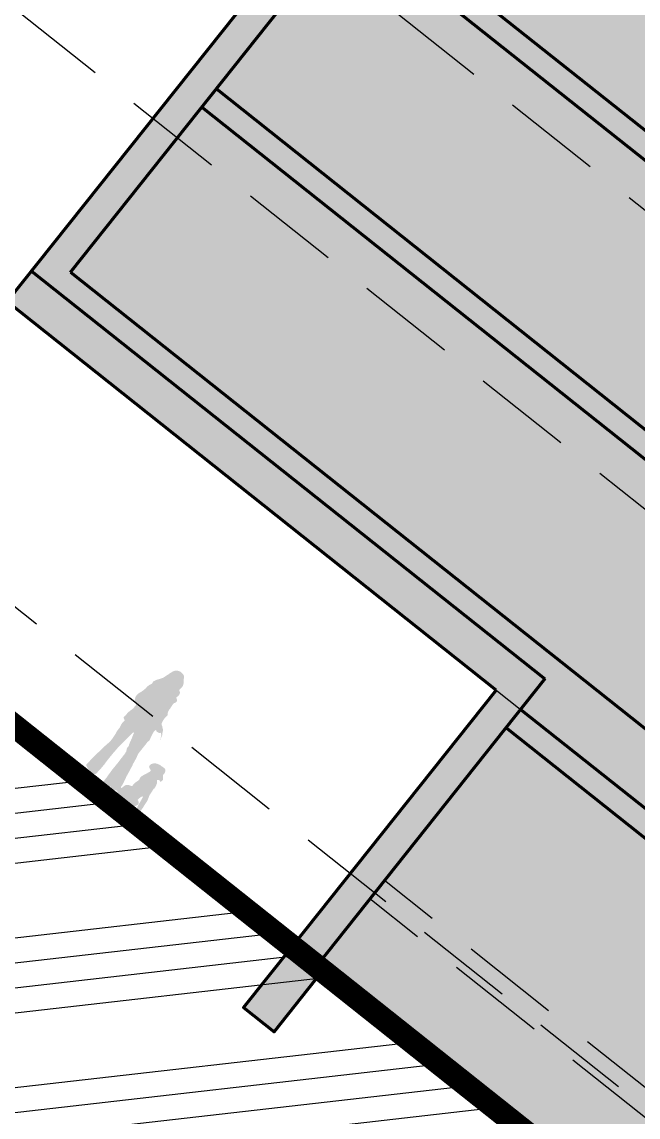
# Model space of a CAD drawing. Header units: metres. Extents: x -664657 to -643449, y -1076720 to -1062383.
# Drawn here: x -657378.26 to -657370.37, y -1068406.56 to -1068392.53 of the extents above; entities that cross this region are included whole.
import ezdxf

# ---------------------------------------------------------------- set-up
doc = ezdxf.new("R2010")
doc.units = ezdxf.units.M
doc.header["$LTSCALE"] = 0.1
doc.linetypes.add('DASHED', pattern=[19.05, 12.7, -6.35])
doc.layers.get('0').update_dxf_attribs({"color": 8, "lineweight": 9})
doc.layers.add('AA_THER_silná', color=1, linetype='Continuous', lineweight=70)
doc.layers.add('AA_THER_STAFAZ', color=252, linetype='Continuous', lineweight=0)
doc.layers.add('AA_THER_srafy', color=52, linetype='Continuous')
doc.layers.add('AA_THER_čárkovaná', color=5, linetype='DASHED')

msp = doc.modelspace()

# ---------------------------------------------------------------- hatches: boundary and pattern name
at = {"layer": 'AA_THER_srafy'}
h = msp.add_hatch(dxfattribs=at)
h.set_pattern_fill('ANSI34', color=254, scale=0.1, style=0)
h.set_pattern_definition([(6.51268, (-656030.26, -1069498.5804), (-0.2160709, 1.8927066), []), (6.51268, (-656029.9085, -1069498.8599), (-0.2160709, 1.8927066), []), (6.51268, (-656029.557, -1069499.1393), (-0.2160709, 1.8927066), []), (6.51268, (-656029.2056, -1069499.4187), (-0.2160709, 1.8927066), [])])
h.paths.add_polyline_path([(-657356.375, -1068419.029), (-657374.801, -1068404.379), (-657391.225, -1068391.32), (-657395.578, -1068387.858), (-657386.741, -1068376.743), (-657395.685, -1068369.632), (-657404.522, -1068380.747), (-657427.701, -1068362.317), (-657418.863, -1068351.203), (-657427.512, -1068344.326), (-657436.35, -1068355.44), (-657450.04, -1068344.555), (-657452.716, -1068347.922), (-657314.772, -1068457.598), (-657312.097, -1068454.234), (-657324.11, -1068444.683), (-657327.837, -1068441.72), (-657329.019, -1068443.207), (-657357.167, -1068420.827), (-657357.478, -1068421.219), (-657357.869, -1068420.907)])
h.paths.add_polyline_path([(-657248.573, -1068504.743), (-657251.312, -1068502.565), (-657249.444, -1068500.217), (-657255.374, -1068495.503), (-657257.241, -1068497.851), (-657264.756, -1068491.876), (-657262.889, -1068489.527), (-657268.314, -1068485.214), (-657270.181, -1068487.562), (-657291.615, -1068470.52), (-657286.014, -1068463.475), (-657290.429, -1068456.132), (-657298.578, -1068453.485), (-657304.179, -1068460.53), (-657312.097, -1068454.234), (-657314.772, -1068457.598), (-657251.246, -1068508.105)])
h = msp.add_hatch(color=31, dxfattribs=at)
h.dxf.hatch_style = 1
h.paths.add_polyline_path([(-657376.269, -1068394.013), (-657377.639, -1068395.735), (-657364.175, -1068406.44), (-657362.806, -1068404.717)])
h.paths.add_polyline_path([(-657362.806, -1068404.717), (-657362.495, -1068404.326), (-657375.958, -1068393.622), (-657376.269, -1068394.013)])
h.paths.add_polyline_path([(-657362.308, -1068404.091), (-657360.939, -1068402.369), (-657374.402, -1068391.664), (-657375.771, -1068393.387)])
h.paths.add_polyline_path([(-657360.939, -1068402.369), (-657360.628, -1068401.978), (-657374.091, -1068391.274), (-657374.402, -1068391.664)])
h.paths.add_polyline_path([(-657360.441, -1068401.743), (-657359.072, -1068400.021), (-657372.535, -1068389.316), (-657373.904, -1068391.039)])
h.paths.add_polyline_path([(-657372.224, -1068388.925), (-657372.535, -1068389.316), (-657359.072, -1068400.021), (-657358.761, -1068399.63)])
h = msp.add_hatch(color=250, dxfattribs=at)
h.dxf.hatch_style = 1
h.paths.add_polyline_path([(-657358.759, -1068400.27), (-657359.072, -1068400.021), (-657360.441, -1068401.743), (-657373.904, -1068391.039), (-657374.091, -1068391.274), (-657360.628, -1068401.978), (-657360.939, -1068402.369), (-657360.626, -1068402.618)])
h = msp.add_hatch(color=250, dxfattribs=at)
h.dxf.hatch_style = 1
h.paths.add_polyline_path([(-657374.402, -1068391.664), (-657374.715, -1068391.415), (-657376.582, -1068393.764), (-657376.269, -1068394.013)])
h = msp.add_hatch(color=250, dxfattribs=at)
h.dxf.hatch_style = 1
h.paths.add_polyline_path([(-657360.626, -1068402.618), (-657360.939, -1068402.369), (-657362.308, -1068404.091), (-657375.771, -1068393.387), (-657375.958, -1068393.622), (-657362.495, -1068404.326), (-657362.806, -1068404.717), (-657362.493, -1068404.966)])
h = msp.add_hatch(color=250, dxfattribs=at)
h.dxf.hatch_style = 1
h.paths.add_polyline_path([(-657362.493, -1068404.966), (-657362.806, -1068404.717), (-657364.175, -1068406.44), (-657377.639, -1068395.735), (-657376.269, -1068394.013), (-657376.582, -1068393.764), (-657378.138, -1068395.721), (-657371.563, -1068400.949), (-657371.874, -1068401.34), (-657364.36, -1068407.314)])
h = msp.add_hatch(color=250, dxfattribs=at)
h.dxf.hatch_style = 1
h.paths.add_polyline_path([(-657371.563, -1068400.949), (-657378.138, -1068395.721), (-657378.449, -1068396.112), (-657371.874, -1068401.34)])
h = msp.add_hatch(color=250, dxfattribs=at)
h.dxf.hatch_style = 1
h.paths.add_polyline_path([(-657371.874, -1068401.34), (-657372.187, -1068401.091), (-657374.054, -1068403.439), (-657373.741, -1068403.688)], flags=17)
h = msp.add_hatch(color=250, dxfattribs=at)
h.dxf.hatch_style = 1
h.paths.add_polyline_path([(-657332.737, -1068432.458), (-657344.009, -1068423.496), (-657344.009, -1068423.496), (-657333.05, -1068432.208), (-657333.05, -1068432.208), (-657344.009, -1068423.496), (-657344.009, -1068423.496), (-657333.05, -1068432.209), (-657333.05, -1068432.208), (-657371.874, -1068401.34), (-657372.061, -1068401.575), (-657332.924, -1068432.692)])
h = msp.add_hatch(color=151, dxfattribs=at)
h.dxf.hatch_style = 1
h.paths.add_polyline_path([(-657364.547, -1068407.55), (-657372.061, -1068401.575), (-657373.617, -1068403.532), (-657366.103, -1068409.506)])
h.paths.add_polyline_path([(-657366.289, -1068409.741), (-657373.804, -1068403.767), (-657374.488, -1068404.628), (-657366.974, -1068410.602)])
h.paths.add_polyline_path([(-657366.103, -1068409.506), (-657373.617, -1068403.532), (-657373.804, -1068403.767), (-657366.289, -1068409.741)])
h.paths.add_polyline_path([(-657355.113, -1068418.244), (-657366.103, -1068409.506), (-657366.289, -1068409.741), (-657355.3, -1068418.479)])
h.paths.add_polyline_path([(-657353.557, -1068416.287), (-657364.547, -1068407.55), (-657366.103, -1068409.506), (-657355.113, -1068418.244)])
h.paths.add_polyline_path([(-657355.3, -1068418.479), (-657366.289, -1068409.741), (-657366.974, -1068410.602), (-657355.984, -1068419.34)])
h = msp.add_hatch(color=250, dxfattribs=at)
h.dxf.hatch_style = 1
h.paths.add_polyline_path([(-657373.741, -1068403.688), (-657374.054, -1068403.439), (-657374.801, -1068404.378), (-657374.488, -1068404.627)], flags=17)
at = {"layer": 'AA_THER_srafy', "linetype": 'ByBlock', "lineweight": -3}
msp.add_hatch(color=250, dxfattribs=at).paths.add_polyline_path([(-657374.41, -1068404.69), (-657374.801, -1068404.378), (-657375.423, -1068405.161), (-657375.032, -1068405.472)])
at = {"layer": 'AA_THER_STAFAZ'}
for points in [[(-657372.181, -1068394.875), (-657372.174, -1068394.862), (-657372.168, -1068394.85), (-657372.161, -1068394.837), (-657372.154, -1068394.823), (-657372.15, -1068394.809), (-657372.145, -1068394.796), (-657372.14, -1068394.782), (-657372.136, -1068394.769), (-657372.132, -1068394.758), (-657372.13, -1068394.747), (-657372.124, -1068394.734), (-657372.119, -1068394.721), (-657372.114, -1068394.712), (-657372.102, -1068394.716), (-657372.093, -1068394.723), (-657372.083, -1068394.716), (-657372.066, -1068394.717), (-657372.055, -1068394.711), (-657372.049, -1068394.703), (-657372.043, -1068394.694), (-657372.038, -1068394.684), (-657372.03, -1068394.67), (-657372.022, -1068394.66), (-657372.012, -1068394.648), (-657372.005, -1068394.639), (-657371.996, -1068394.63), (-657371.985, -1068394.622), (-657371.97, -1068394.611), (-657371.956, -1068394.603), (-657371.943, -1068394.596), (-657371.931, -1068394.591), (-657371.92, -1068394.585), (-657371.908, -1068394.576), (-657371.898, -1068394.57), (-657371.887, -1068394.563), (-657371.877, -1068394.556), (-657371.868, -1068394.549), (-657371.863, -1068394.54), (-657371.857, -1068394.531), (-657371.851, -1068394.519), (-657371.846, -1068394.509), (-657371.838, -1068394.493), (-657371.833, -1068394.478), (-657371.829, -1068394.466), (-657371.827, -1068394.453), (-657371.829, -1068394.437), (-657371.833, -1068394.421), (-657371.838, -1068394.41), (-657371.844, -1068394.397), (-657371.853, -1068394.385), (-657371.86, -1068394.372), (-657371.863, -1068394.356), (-657371.87, -1068394.345), (-657371.878, -1068394.338), (-657371.879, -1068394.322), (-657371.876, -1068394.311), (-657371.872, -1068394.3), (-657371.865, -1068394.292), (-657371.852, -1068394.287), (-657371.842, -1068394.28), (-657371.835, -1068394.272), (-657371.829, -1068394.264), (-657371.817, -1068394.251), (-657371.81, -1068394.242), (-657371.8, -1068394.228), (-657371.792, -1068394.215), (-657371.785, -1068394.205), (-657371.778, -1068394.191), (-657371.771, -1068394.174), (-657371.766, -1068394.16), (-657371.764, -1068394.149), (-657371.767, -1068394.135), (-657371.773, -1068394.126), (-657371.781, -1068394.119), (-657371.79, -1068394.112), (-657371.8, -1068394.107), (-657371.805, -1068394.096), (-657371.817, -1068394.086), (-657371.827, -1068394.079), (-657371.838, -1068394.073), (-657371.85, -1068394.068), (-657371.863, -1068394.066), (-657371.881, -1068394.067), (-657371.895, -1068394.069), (-657371.916, -1068394.078), (-657371.925, -1068394.089), (-657371.933, -1068394.097), (-657371.941, -1068394.104), (-657371.944, -1068394.115), (-657371.948, -1068394.127), (-657371.955, -1068394.135), (-657371.964, -1068394.147), (-657371.975, -1068394.158), (-657371.984, -1068394.168), (-657371.986, -1068394.184), (-657371.99, -1068394.195), (-657371.996, -1068394.203), (-657372.001, -1068394.214), (-657371.998, -1068394.227), (-657371.999, -1068394.241), (-657372.005, -1068394.253), (-657372.01, -1068394.267), (-657372.013, -1068394.279), (-657372.012, -1068394.294), (-657372.004, -1068394.302), (-657371.99, -1068394.305), (-657371.992, -1068394.317), (-657372.005, -1068394.316), (-657372.014, -1068394.311), (-657372.03, -1068394.312), (-657372.045, -1068394.313), (-657372.064, -1068394.318), (-657372.076, -1068394.322), (-657372.096, -1068394.327), (-657372.111, -1068394.332), (-657372.128, -1068394.336), (-657372.144, -1068394.343), (-657372.155, -1068394.349), (-657372.169, -1068394.358), (-657372.178, -1068394.365), (-657372.187, -1068394.371), (-657372.198, -1068394.379), (-657372.217, -1068394.381), (-657372.229, -1068394.385), (-657372.242, -1068394.389), (-657372.256, -1068394.396), (-657372.269, -1068394.401), (-657372.284, -1068394.41), (-657372.298, -1068394.417), (-657372.308, -1068394.424), (-657372.32, -1068394.433), (-657372.333, -1068394.449), (-657372.34, -1068394.459), (-657372.347, -1068394.466), (-657372.36, -1068394.478), (-657372.369, -1068394.487), (-657372.369, -1068394.5), (-657372.364, -1068394.516), (-657372.357, -1068394.526), (-657372.344, -1068394.539), (-657372.331, -1068394.549), (-657372.319, -1068394.556), (-657372.308, -1068394.563), (-657372.298, -1068394.569), (-657372.286, -1068394.574), (-657372.283, -1068394.588), (-657372.291, -1068394.599), (-657372.308, -1068394.611), (-657372.319, -1068394.62), (-657372.328, -1068394.629), (-657372.335, -1068394.637), (-657372.342, -1068394.647), (-657372.352, -1068394.654), (-657372.361, -1068394.66), (-657372.371, -1068394.666), (-657372.386, -1068394.676), (-657372.394, -1068394.683), (-657372.401, -1068394.691), (-657372.408, -1068394.699), (-657372.413, -1068394.708), (-657372.42, -1068394.716), (-657372.435, -1068394.729), (-657372.448, -1068394.738), (-657372.465, -1068394.753), (-657372.474, -1068394.761), (-657372.483, -1068394.77), (-657372.491, -1068394.778), (-657372.507, -1068394.79), (-657372.517, -1068394.797), (-657372.53, -1068394.806), (-657372.54, -1068394.813), (-657372.553, -1068394.822), (-657372.565, -1068394.829), (-657372.584, -1068394.842), (-657372.599, -1068394.851), (-657372.615, -1068394.861), (-657372.625, -1068394.868), (-657372.643, -1068394.878), (-657372.652, -1068394.884), (-657372.662, -1068394.89), (-657372.671, -1068394.899), (-657372.68, -1068394.906), (-657372.69, -1068394.913), (-657372.7, -1068394.921), (-657372.709, -1068394.929), (-657372.72, -1068394.939), (-657372.733, -1068394.953), (-657372.741, -1068394.962), (-657372.749, -1068394.97), (-657372.757, -1068394.981), (-657372.769, -1068394.995), (-657372.779, -1068395.006), (-657372.788, -1068395.016), (-657372.801, -1068395.032), (-657372.814, -1068395.047), (-657372.827, -1068395.058), (-657372.839, -1068395.07), (-657372.853, -1068395.085), (-657372.867, -1068395.1), (-657372.877, -1068395.111), (-657372.886, -1068395.12), (-657372.896, -1068395.131), (-657372.903, -1068395.138), (-657372.91, -1068395.146), (-657372.917, -1068395.155), (-657372.93, -1068395.17), (-657372.937, -1068395.179), (-657372.946, -1068395.19), (-657372.953, -1068395.199), (-657372.964, -1068395.213), (-657372.974, -1068395.226), (-657372.982, -1068395.233), (-657372.989, -1068395.242), (-657373, -1068395.253), (-657373.01, -1068395.265), (-657373.021, -1068395.277), (-657373.033, -1068395.289), (-657373.046, -1068395.299), (-657373.056, -1068395.305), (-657373.072, -1068395.308), (-657373.089, -1068395.31), (-657373.103, -1068395.308), (-657373.12, -1068395.304), (-657373.131, -1068395.3), (-657373.147, -1068395.294), (-657373.164, -1068395.289), (-657373.178, -1068395.281), (-657373.193, -1068395.276), (-657373.206, -1068395.28), (-657373.213, -1068395.288), (-657373.208, -1068395.301), (-657373.201, -1068395.31), (-657373.191, -1068395.322), (-657373.183, -1068395.332), (-657373.174, -1068395.342), (-657373.164, -1068395.351), (-657373.155, -1068395.356), (-657373.144, -1068395.361), (-657373.126, -1068395.368), (-657373.112, -1068395.374), (-657373.1, -1068395.38), (-657373.084, -1068395.387), (-657373.073, -1068395.394), (-657373.061, -1068395.4), (-657373.055, -1068395.409), (-657373.048, -1068395.42), (-657373.033, -1068395.433), (-657373.018, -1068395.444), (-657373.006, -1068395.452), (-657372.99, -1068395.454), (-657372.975, -1068395.45), (-657372.962, -1068395.441), (-657372.953, -1068395.432), (-657372.943, -1068395.42), (-657372.933, -1068395.408), (-657372.925, -1068395.395), (-657372.916, -1068395.382), (-657372.909, -1068395.372), (-657372.898, -1068395.357), (-657372.89, -1068395.347), (-657372.879, -1068395.334), (-657372.868, -1068395.324), (-657372.858, -1068395.312), (-657372.851, -1068395.303), (-657372.838, -1068395.29), (-657372.824, -1068395.276), (-657372.813, -1068395.263), (-657372.801, -1068395.251), (-657372.792, -1068395.239), (-657372.78, -1068395.226), (-657372.768, -1068395.214), (-657372.755, -1068395.199), (-657372.747, -1068395.19), (-657372.734, -1068395.179), (-657372.726, -1068395.17), (-657372.719, -1068395.163), (-657372.706, -1068395.151), (-657372.696, -1068395.144), (-657372.686, -1068395.139), (-657372.674, -1068395.131), (-657372.655, -1068395.116), (-657372.643, -1068395.107), (-657372.633, -1068395.097), (-657372.616, -1068395.083), (-657372.606, -1068395.075), (-657372.588, -1068395.062), (-657372.574, -1068395.05), (-657372.561, -1068395.039), (-657372.546, -1068395.028), (-657372.538, -1068395.021), (-657372.526, -1068395.01), (-657372.51, -1068394.999), (-657372.498, -1068394.99), (-657372.487, -1068394.982), (-657372.477, -1068394.977), (-657372.472, -1068394.989), (-657372.478, -1068394.998), (-657372.483, -1068395.009), (-657372.488, -1068395.018), (-657372.494, -1068395.028), (-657372.5, -1068395.038), (-657372.505, -1068395.049), (-657372.512, -1068395.059), (-657372.519, -1068395.071), (-657372.528, -1068395.084), (-657372.534, -1068395.098), (-657372.542, -1068395.111), (-657372.55, -1068395.123), (-657372.557, -1068395.134), (-657372.565, -1068395.147), (-657372.571, -1068395.159), (-657372.577, -1068395.17), (-657372.585, -1068395.181), (-657372.591, -1068395.19), (-657372.597, -1068395.2), (-657372.607, -1068395.214), (-657372.617, -1068395.226), (-657372.624, -1068395.235), (-657372.631, -1068395.249), (-657372.636, -1068395.263), (-657372.643, -1068395.278), (-657372.652, -1068395.292), (-657372.663, -1068395.306), (-657372.672, -1068395.317), (-657372.679, -1068395.327), (-657372.689, -1068395.339), (-657372.697, -1068395.348), (-657372.707, -1068395.36), (-657372.716, -1068395.37), (-657372.724, -1068395.379), (-657372.733, -1068395.386), (-657372.743, -1068395.395), (-657372.752, -1068395.402), (-657372.762, -1068395.41), (-657372.774, -1068395.421), (-657372.783, -1068395.428), (-657372.792, -1068395.436), (-657372.803, -1068395.445), (-657372.814, -1068395.452), (-657372.827, -1068395.46), (-657372.842, -1068395.468), (-657372.858, -1068395.475), (-657372.872, -1068395.479), (-657372.885, -1068395.484), (-657372.898, -1068395.489), (-657372.909, -1068395.494), (-657372.921, -1068395.498), (-657372.933, -1068395.504), (-657372.942, -1068395.51), (-657372.951, -1068395.518), (-657372.947, -1068395.532), (-657372.938, -1068395.541), (-657372.928, -1068395.551), (-657372.917, -1068395.558), (-657372.905, -1068395.56), (-657372.892, -1068395.563), (-657372.878, -1068395.57), (-657372.864, -1068395.578), (-657372.853, -1068395.583), (-657372.836, -1068395.581), (-657372.822, -1068395.581), (-657372.809, -1068395.573), (-657372.802, -1068395.563), (-657372.795, -1068395.549), (-657372.79, -1068395.538), (-657372.775, -1068395.539), (-657372.759, -1068395.541), (-657372.746, -1068395.543), (-657372.736, -1068395.535), (-657372.725, -1068395.525), (-657372.717, -1068395.517), (-657372.707, -1068395.504), (-657372.698, -1068395.495), (-657372.689, -1068395.483), (-657372.681, -1068395.474), (-657372.675, -1068395.465), (-657372.668, -1068395.457), (-657372.658, -1068395.445), (-657372.647, -1068395.431), (-657372.637, -1068395.419), (-657372.631, -1068395.41), (-657372.621, -1068395.398), (-657372.61, -1068395.387), (-657372.6, -1068395.378), (-657372.588, -1068395.366), (-657372.579, -1068395.355), (-657372.568, -1068395.344), (-657372.56, -1068395.335), (-657372.549, -1068395.322), (-657372.541, -1068395.312), (-657372.533, -1068395.302), (-657372.526, -1068395.293), (-657372.517, -1068395.281), (-657372.508, -1068395.27), (-657372.499, -1068395.258), (-657372.489, -1068395.245), (-657372.478, -1068395.232), (-657372.466, -1068395.217), (-657372.455, -1068395.205), (-657372.444, -1068395.191), (-657372.433, -1068395.177), (-657372.426, -1068395.166), (-657372.42, -1068395.156), (-657372.412, -1068395.147), (-657372.404, -1068395.137), (-657372.395, -1068395.125), (-657372.384, -1068395.112), (-657372.377, -1068395.103), (-657372.37, -1068395.094), (-657372.363, -1068395.085), (-657372.352, -1068395.073), (-657372.34, -1068395.06), (-657372.327, -1068395.046), (-657372.317, -1068395.035), (-657372.308, -1068395.025), (-657372.301, -1068395.017), (-657372.29, -1068395.006), (-657372.281, -1068394.995), (-657372.273, -1068394.987), (-657372.264, -1068394.975), (-657372.256, -1068394.966), (-657372.249, -1068394.958), (-657372.238, -1068394.946), (-657372.228, -1068394.935), (-657372.219, -1068394.924), (-657372.209, -1068394.913), (-657372.2, -1068394.901), (-657372.189, -1068394.887)], [(-657376.715, -1068401.837), (-657376.704, -1068401.823), (-657376.696, -1068401.813), (-657376.688, -1068401.803), (-657376.679, -1068401.792), (-657376.668, -1068401.778), (-657376.658, -1068401.764), (-657376.65, -1068401.752), (-657376.639, -1068401.746), (-657376.629, -1068401.739), (-657376.625, -1068401.73), (-657376.62, -1068401.72), (-657376.615, -1068401.707), (-657376.608, -1068401.694), (-657376.604, -1068401.684), (-657376.6, -1068401.675), (-657376.594, -1068401.664), (-657376.588, -1068401.655), (-657376.584, -1068401.645), (-657376.578, -1068401.636), (-657376.571, -1068401.625), (-657376.565, -1068401.616), (-657376.557, -1068401.609), (-657376.549, -1068401.603), (-657376.542, -1068401.609), (-657376.536, -1068401.622), (-657376.528, -1068401.629), (-657376.519, -1068401.634), (-657376.51, -1068401.639), (-657376.497, -1068401.641), (-657376.484, -1068401.638), (-657376.479, -1068401.646), (-657376.477, -1068401.664), (-657376.478, -1068401.677), (-657376.481, -1068401.694), (-657376.484, -1068401.708), (-657376.487, -1068401.722), (-657376.49, -1068401.737), (-657376.485, -1068401.728), (-657376.483, -1068401.716), (-657376.48, -1068401.706), (-657376.475, -1068401.696), (-657376.471, -1068401.687), (-657376.467, -1068401.676), (-657376.463, -1068401.666), (-657376.461, -1068401.655), (-657376.461, -1068401.639), (-657376.457, -1068401.623), (-657376.453, -1068401.612), (-657376.454, -1068401.597), (-657376.458, -1068401.583), (-657376.461, -1068401.57), (-657376.464, -1068401.555), (-657376.47, -1068401.543), (-657376.473, -1068401.528), (-657376.47, -1068401.517), (-657376.465, -1068401.507), (-657376.461, -1068401.496), (-657376.454, -1068401.484), (-657376.445, -1068401.469), (-657376.439, -1068401.46), (-657376.431, -1068401.451), (-657376.423, -1068401.441), (-657376.412, -1068401.431), (-657376.401, -1068401.422), (-657376.395, -1068401.409), (-657376.395, -1068401.388), (-657376.39, -1068401.371), (-657376.385, -1068401.361), (-657376.375, -1068401.344), (-657376.367, -1068401.334), (-657376.36, -1068401.325), (-657376.354, -1068401.313), (-657376.344, -1068401.298), (-657376.335, -1068401.286), (-657376.328, -1068401.275), (-657376.322, -1068401.266), (-657376.314, -1068401.259), (-657376.301, -1068401.256), (-657376.29, -1068401.25), (-657376.281, -1068401.241), (-657376.274, -1068401.234), (-657376.274, -1068401.221), (-657376.278, -1068401.207), (-657376.283, -1068401.195), (-657376.281, -1068401.183), (-657376.268, -1068401.175), (-657376.26, -1068401.167), (-657376.25, -1068401.156), (-657376.244, -1068401.148), (-657376.239, -1068401.135), (-657376.237, -1068401.12), (-657376.243, -1068401.104), (-657376.245, -1068401.09), (-657376.236, -1068401.078), (-657376.226, -1068401.07), (-657376.216, -1068401.058), (-657376.207, -1068401.048), (-657376.201, -1068401.04), (-657376.196, -1068401.028), (-657376.192, -1068401.014), (-657376.191, -1068401), (-657376.191, -1068400.984), (-657376.19, -1068400.972), (-657376.19, -1068400.958), (-657376.183, -1068400.923), (-657376.187, -1068400.906), (-657376.196, -1068400.892), (-657376.201, -1068400.883), (-657376.209, -1068400.876), (-657376.219, -1068400.865), (-657376.23, -1068400.857), (-657376.242, -1068400.851), (-657376.254, -1068400.847), (-657376.266, -1068400.844), (-657376.278, -1068400.843), (-657376.294, -1068400.843), (-657376.313, -1068400.847), (-657376.329, -1068400.853), (-657376.345, -1068400.863), (-657376.356, -1068400.871), (-657376.368, -1068400.878), (-657376.383, -1068400.889), (-657376.394, -1068400.896), (-657376.407, -1068400.903), (-657376.421, -1068400.913), (-657376.431, -1068400.92), (-657376.441, -1068400.927), (-657376.452, -1068400.933), (-657376.467, -1068400.939), (-657376.48, -1068400.944), (-657376.496, -1068400.949), (-657376.512, -1068400.953), (-657376.526, -1068400.957), (-657376.539, -1068400.961), (-657376.553, -1068400.968), (-657376.562, -1068400.974), (-657376.572, -1068400.978), (-657376.583, -1068400.982), (-657376.587, -1068400.997), (-657376.6, -1068401.011), (-657376.616, -1068401.02), (-657376.632, -1068401.028), (-657376.645, -1068401.038), (-657376.654, -1068401.046), (-657376.661, -1068401.053), (-657376.67, -1068401.063), (-657376.681, -1068401.074), (-657376.693, -1068401.085), (-657376.701, -1068401.091), (-657376.71, -1068401.097), (-657376.725, -1068401.107), (-657376.733, -1068401.114), (-657376.748, -1068401.122), (-657376.759, -1068401.129), (-657376.77, -1068401.136), (-657376.778, -1068401.141), (-657376.784, -1068401.148), (-657376.794, -1068401.161), (-657376.803, -1068401.173), (-657376.809, -1068401.188), (-657376.812, -1068401.204), (-657376.817, -1068401.218), (-657376.82, -1068401.228), (-657376.815, -1068401.244), (-657376.808, -1068401.257), (-657376.8, -1068401.267), (-657376.793, -1068401.274), (-657376.803, -1068401.286), (-657376.815, -1068401.299), (-657376.825, -1068401.313), (-657376.831, -1068401.322), (-657376.838, -1068401.33), (-657376.851, -1068401.339), (-657376.861, -1068401.346), (-657376.87, -1068401.352), (-657376.881, -1068401.36), (-657376.895, -1068401.373), (-657376.904, -1068401.382), (-657376.916, -1068401.394), (-657376.926, -1068401.408), (-657376.933, -1068401.416), (-657376.941, -1068401.423), (-657376.952, -1068401.431), (-657376.958, -1068401.442), (-657376.955, -1068401.459), (-657376.95, -1068401.468), (-657376.943, -1068401.476), (-657376.949, -1068401.484), (-657376.958, -1068401.494), (-657376.971, -1068401.507), (-657376.98, -1068401.519), (-657376.99, -1068401.534), (-657376.997, -1068401.546), (-657377.001, -1068401.557), (-657377.008, -1068401.573), (-657377.017, -1068401.583), (-657377.027, -1068401.596), (-657377.034, -1068401.605), (-657377.04, -1068401.614), (-657377.047, -1068401.624), (-657377.052, -1068401.634), (-657377.059, -1068401.647), (-657377.071, -1068401.667), (-657377.085, -1068401.687), (-657377.093, -1068401.7), (-657377.098, -1068401.708), (-657377.105, -1068401.716), (-657377.111, -1068401.724), (-657377.118, -1068401.732), (-657377.126, -1068401.743), (-657377.134, -1068401.752), (-657377.142, -1068401.761), (-657377.149, -1068401.767), (-657377.159, -1068401.774), (-657377.169, -1068401.783), (-657377.176, -1068401.789), (-657377.187, -1068401.799), (-657377.199, -1068401.809), (-657377.207, -1068401.817), (-657377.216, -1068401.825), (-657377.225, -1068401.834), (-657377.234, -1068401.843), (-657377.244, -1068401.854), (-657377.255, -1068401.865), (-657377.264, -1068401.872), (-657377.274, -1068401.882), (-657377.283, -1068401.89), (-657377.293, -1068401.899), (-657377.302, -1068401.907), (-657377.312, -1068401.917), (-657377.322, -1068401.927), (-657377.33, -1068401.934), (-657377.338, -1068401.942), (-657377.345, -1068401.949), (-657377.353, -1068401.957), (-657377.361, -1068401.966), (-657377.377, -1068401.983), (-657377.388, -1068401.995), (-657377.398, -1068402.005), (-657377.406, -1068402.014), (-657377.414, -1068402.022), (-657377.422, -1068402.03), (-657377.43, -1068402.04), (-657377.437, -1068402.049), (-657377.434, -1068402.063), (-657377.428, -1068402.077), (-657377.42, -1068402.088), (-657377.411, -1068402.102), (-657377.405, -1068402.11), (-657377.399, -1068402.119), (-657377.408, -1068402.128), (-657377.418, -1068402.137), (-657377.424, -1068402.147), (-657377.426, -1068402.158), (-657377.418, -1068402.169), (-657377.411, -1068402.178), (-657377.404, -1068402.187), (-657377.397, -1068402.194), (-657377.387, -1068402.203), (-657377.376, -1068402.208), (-657377.366, -1068402.21), (-657377.356, -1068402.206), (-657377.348, -1068402.196), (-657377.342, -1068402.187), (-657377.34, -1068402.175), (-657377.331, -1068402.168), (-657377.318, -1068402.167), (-657377.308, -1068402.159), (-657377.299, -1068402.15), (-657377.289, -1068402.139), (-657377.275, -1068402.123), (-657377.267, -1068402.114), (-657377.253, -1068402.1), (-657377.245, -1068402.091), (-657377.235, -1068402.079), (-657377.223, -1068402.065), (-657377.211, -1068402.05), (-657377.204, -1068402.043), (-657377.196, -1068402.032), (-657377.187, -1068402.018), (-657377.176, -1068402.003), (-657377.167, -1068401.991), (-657377.156, -1068401.978), (-657377.149, -1068401.968), (-657377.138, -1068401.955), (-657377.132, -1068401.948), (-657377.125, -1068401.941), (-657377.116, -1068401.929), (-657377.106, -1068401.916), (-657377.096, -1068401.904), (-657377.087, -1068401.893), (-657377.075, -1068401.879), (-657377.068, -1068401.872), (-657377.062, -1068401.864), (-657377.051, -1068401.852), (-657377.039, -1068401.838), (-657377.027, -1068401.825), (-657377.018, -1068401.815), (-657377.004, -1068401.8), (-657376.995, -1068401.792), (-657376.986, -1068401.783), (-657376.978, -1068401.774), (-657376.971, -1068401.767), (-657376.96, -1068401.755), (-657376.953, -1068401.748), (-657376.941, -1068401.736), (-657376.931, -1068401.726), (-657376.922, -1068401.717), (-657376.91, -1068401.706), (-657376.902, -1068401.699), (-657376.888, -1068401.684), (-657376.875, -1068401.672), (-657376.862, -1068401.66), (-657376.854, -1068401.651), (-657376.842, -1068401.64), (-657376.833, -1068401.633), (-657376.826, -1068401.641), (-657376.831, -1068401.651), (-657376.836, -1068401.662), (-657376.84, -1068401.672), (-657376.844, -1068401.682), (-657376.848, -1068401.693), (-657376.852, -1068401.705), (-657376.859, -1068401.722), (-657376.866, -1068401.738), (-657376.871, -1068401.747), (-657376.876, -1068401.759), (-657376.881, -1068401.771), (-657376.886, -1068401.783), (-657376.89, -1068401.794), (-657376.893, -1068401.807), (-657376.899, -1068401.817), (-657376.911, -1068401.829), (-657376.917, -1068401.84), (-657376.92, -1068401.85), (-657376.922, -1068401.864), (-657376.926, -1068401.879), (-657376.933, -1068401.892), (-657376.94, -1068401.903), (-657376.95, -1068401.917), (-657376.956, -1068401.924), (-657376.963, -1068401.933), (-657376.97, -1068401.943), (-657376.976, -1068401.95), (-657376.986, -1068401.963), (-657376.996, -1068401.976), (-657377.007, -1068401.99), (-657377.015, -1068402), (-657377.022, -1068402.01), (-657377.032, -1068402.023), (-657377.038, -1068402.031), (-657377.051, -1068402.046), (-657377.057, -1068402.054), (-657377.066, -1068402.065), (-657377.072, -1068402.073), (-657377.079, -1068402.08), (-657377.089, -1068402.093), (-657377.096, -1068402.102), (-657377.104, -1068402.111), (-657377.116, -1068402.126), (-657377.125, -1068402.14), (-657377.137, -1068402.157), (-657377.145, -1068402.168), (-657377.152, -1068402.177), (-657377.16, -1068402.187), (-657377.168, -1068402.2), (-657377.175, -1068402.211), (-657377.185, -1068402.222), (-657377.193, -1068402.233), (-657377.205, -1068402.248), (-657377.21, -1068402.258), (-657377.213, -1068402.268), (-657377.208, -1068402.278), (-657377.202, -1068402.286), (-657377.202, -1068402.299), (-657377.204, -1068402.313), (-657377.207, -1068402.324), (-657377.21, -1068402.335), (-657377.208, -1068402.349), (-657377.199, -1068402.357), (-657377.189, -1068402.358), (-657377.172, -1068402.36), (-657377.16, -1068402.362), (-657377.154, -1068402.353), (-657377.15, -1068402.344), (-657377.141, -1068402.331), (-657377.133, -1068402.325), (-657377.123, -1068402.332), (-657377.117, -1068402.339), (-657377.113, -1068402.349), (-657377.106, -1068402.358), (-657377.099, -1068402.365), (-657377.087, -1068402.368), (-657377.074, -1068402.371), (-657377.064, -1068402.374), (-657377.052, -1068402.378), (-657377.041, -1068402.384), (-657377.039, -1068402.397), (-657377.04, -1068402.409), (-657377.043, -1068402.423), (-657377.053, -1068402.429), (-657377.062, -1068402.437), (-657377.072, -1068402.444), (-657377.077, -1068402.453), (-657377.081, -1068402.465), (-657377.081, -1068402.477), (-657377.072, -1068402.488), (-657377.066, -1068402.496), (-657377.057, -1068402.502), (-657377.067, -1068402.509), (-657377.08, -1068402.518), (-657377.075, -1068402.529), (-657377.066, -1068402.537), (-657377.057, -1068402.546), (-657377.052, -1068402.557), (-657377.045, -1068402.565), (-657377.034, -1068402.566), (-657377.021, -1068402.562), (-657377.008, -1068402.555), (-657376.995, -1068402.558), (-657376.986, -1068402.564), (-657376.975, -1068402.57), (-657376.966, -1068402.577), (-657376.956, -1068402.582), (-657376.947, -1068402.592), (-657376.94, -1068402.602), (-657376.931, -1068402.611), (-657376.921, -1068402.618), (-657376.91, -1068402.619), (-657376.897, -1068402.617), (-657376.893, -1068402.608), (-657376.889, -1068402.597), (-657376.883, -1068402.589), (-657376.87, -1068402.583), (-657376.853, -1068402.582), (-657376.838, -1068402.581), (-657376.826, -1068402.579), (-657376.809, -1068402.576), (-657376.797, -1068402.572), (-657376.788, -1068402.568), (-657376.776, -1068402.559), (-657376.769, -1068402.552), (-657376.767, -1068402.541), (-657376.766, -1068402.53), (-657376.769, -1068402.518), (-657376.773, -1068402.508), (-657376.779, -1068402.5), (-657376.757, -1068402.478), (-657376.742, -1068402.466), (-657376.733, -1068402.46), (-657376.723, -1068402.455), (-657376.711, -1068402.456), (-657376.714, -1068402.469), (-657376.722, -1068402.481), (-657376.729, -1068402.495), (-657376.736, -1068402.506), (-657376.744, -1068402.521), (-657376.753, -1068402.537), (-657376.761, -1068402.55), (-657376.768, -1068402.561), (-657376.773, -1068402.57), (-657376.778, -1068402.579), (-657376.782, -1068402.588), (-657376.783, -1068402.599), (-657376.786, -1068402.617), (-657376.788, -1068402.629), (-657376.792, -1068402.64), (-657376.799, -1068402.656), (-657376.802, -1068402.666), (-657376.804, -1068402.677), (-657376.808, -1068402.688), (-657376.811, -1068402.698), (-657376.819, -1068402.71), (-657376.826, -1068402.721), (-657376.821, -1068402.733), (-657376.815, -1068402.742), (-657376.81, -1068402.752), (-657376.805, -1068402.76), (-657376.797, -1068402.768), (-657376.788, -1068402.774), (-657376.772, -1068402.769), (-657376.762, -1068402.756), (-657376.764, -1068402.739), (-657376.768, -1068402.726), (-657376.766, -1068402.712), (-657376.76, -1068402.697), (-657376.755, -1068402.686), (-657376.749, -1068402.676), (-657376.743, -1068402.66), (-657376.741, -1068402.65), (-657376.734, -1068402.631), (-657376.729, -1068402.624), (-657376.721, -1068402.613), (-657376.711, -1068402.599), (-657376.703, -1068402.585), (-657376.696, -1068402.574), (-657376.691, -1068402.564), (-657376.685, -1068402.556), (-657376.673, -1068402.538), (-657376.665, -1068402.525), (-657376.657, -1068402.513), (-657376.649, -1068402.498), (-657376.645, -1068402.487), (-657376.639, -1068402.471), (-657376.634, -1068402.457), (-657376.627, -1068402.44), (-657376.622, -1068402.431), (-657376.614, -1068402.419), (-657376.607, -1068402.408), (-657376.601, -1068402.4), (-657376.595, -1068402.391), (-657376.587, -1068402.376), (-657376.58, -1068402.366), (-657376.573, -1068402.358), (-657376.564, -1068402.35), (-657376.555, -1068402.338), (-657376.547, -1068402.322), (-657376.542, -1068402.311), (-657376.538, -1068402.301), (-657376.532, -1068402.286), (-657376.53, -1068402.275), (-657376.529, -1068402.258), (-657376.531, -1068402.243), (-657376.518, -1068402.243), (-657376.506, -1068402.246), (-657376.495, -1068402.252), (-657376.492, -1068402.266), (-657376.48, -1068402.263), (-657376.468, -1068402.256), (-657376.46, -1068402.249), (-657376.453, -1068402.242), (-657376.453, -1068402.228), (-657376.454, -1068402.212), (-657376.454, -1068402.2), (-657376.454, -1068402.186), (-657376.45, -1068402.175), (-657376.443, -1068402.166), (-657376.436, -1068402.158), (-657376.43, -1068402.15), (-657376.426, -1068402.137), (-657376.424, -1068402.124), (-657376.424, -1068402.112), (-657376.429, -1068402.102), (-657376.437, -1068402.093), (-657376.445, -1068402.086), (-657376.453, -1068402.08), (-657376.461, -1068402.074), (-657376.471, -1068402.069), (-657376.48, -1068402.062), (-657376.487, -1068402.056), (-657376.497, -1068402.05), (-657376.507, -1068402.045), (-657376.517, -1068402.041), (-657376.527, -1068402.037), (-657376.539, -1068402.034), (-657376.551, -1068402.031), (-657376.564, -1068402.031), (-657376.577, -1068402.032), (-657376.592, -1068402.035), (-657376.608, -1068402.042), (-657376.618, -1068402.049), (-657376.624, -1068402.057), (-657376.63, -1068402.064), (-657376.632, -1068402.075), (-657376.627, -1068402.093), (-657376.619, -1068402.102), (-657376.615, -1068402.112), (-657376.612, -1068402.124), (-657376.621, -1068402.134), (-657376.628, -1068402.142), (-657376.642, -1068402.148), (-657376.651, -1068402.153), (-657376.664, -1068402.161), (-657376.679, -1068402.169), (-657376.693, -1068402.176), (-657376.705, -1068402.182), (-657376.714, -1068402.188), (-657376.728, -1068402.196), (-657376.737, -1068402.204), (-657376.744, -1068402.211), (-657376.75, -1068402.222), (-657376.755, -1068402.234), (-657376.761, -1068402.243), (-657376.772, -1068402.253), (-657376.782, -1068402.259), (-657376.794, -1068402.267), (-657376.804, -1068402.273), (-657376.814, -1068402.281), (-657376.822, -1068402.287), (-657376.831, -1068402.298), (-657376.839, -1068402.308), (-657376.845, -1068402.316), (-657376.853, -1068402.322), (-657376.866, -1068402.318), (-657376.88, -1068402.313), (-657376.891, -1068402.31), (-657376.906, -1068402.307), (-657376.918, -1068402.306), (-657376.937, -1068402.311), (-657376.948, -1068402.318), (-657376.956, -1068402.325), (-657376.964, -1068402.33), (-657376.975, -1068402.341), (-657376.984, -1068402.347), (-657376.993, -1068402.341), (-657376.993, -1068402.329), (-657376.985, -1068402.323), (-657376.979, -1068402.315), (-657376.974, -1068402.305), (-657376.966, -1068402.291), (-657376.961, -1068402.281), (-657376.956, -1068402.272), (-657376.951, -1068402.261), (-657376.945, -1068402.249), (-657376.939, -1068402.236), (-657376.932, -1068402.22), (-657376.924, -1068402.203), (-657376.917, -1068402.189), (-657376.909, -1068402.176), (-657376.902, -1068402.164), (-657376.898, -1068402.154), (-657376.888, -1068402.137), (-657376.883, -1068402.127), (-657376.877, -1068402.116), (-657376.871, -1068402.106), (-657376.864, -1068402.091), (-657376.856, -1068402.077), (-657376.85, -1068402.064), (-657376.845, -1068402.055), (-657376.84, -1068402.043), (-657376.834, -1068402.031), (-657376.827, -1068402.02), (-657376.822, -1068402.008), (-657376.816, -1068401.997), (-657376.805, -1068401.979), (-657376.799, -1068401.969), (-657376.794, -1068401.958), (-657376.789, -1068401.947), (-657376.784, -1068401.934), (-657376.778, -1068401.92), (-657376.773, -1068401.911), (-657376.765, -1068401.899), (-657376.756, -1068401.888), (-657376.746, -1068401.876), (-657376.735, -1068401.861), (-657376.722, -1068401.845)]]:
    msp.add_hatch(color=256, dxfattribs=at).paths.add_polyline_path(points)

# ---------------------------------------------------------------- linework, layer by layer
at = {"color": 1, "lineweight": 30, "const_width": 0.3}
msp.add_lwpolyline([(-657355.984, -1068419.34), (-657395.578, -1068387.858), (-657386.741, -1068376.743), (-657395.685, -1068369.632), (-657404.522, -1068380.747), (-657427.701, -1068362.317), (-657418.863, -1068351.203), (-657427.512, -1068344.326), (-657436.35, -1068355.44), (-657463.73, -1068333.67)], dxfattribs=at)
at = {"layer": 'AA_THER_silná'}
for p, q in [((-657372.102, -1068388.129), (-657378.449, -1068396.113)), ((-657377.639, -1068395.735), (-657372.224, -1068388.925)), ((-657373.904, -1068391.039), (-657360.441, -1068401.743)), ((-657391.225, -1068391.32), (-657374.801, -1068404.379)), ((-657374.091, -1068391.274), (-657360.628, -1068401.978)), ((-657375.771, -1068393.387), (-657362.308, -1068404.091)), ((-657375.958, -1068393.622), (-657362.495, -1068404.326)), ((-657378.138, -1068395.721), (-657371.563, -1068400.949)), ((-657377.639, -1068395.735), (-657364.175, -1068406.44)), ((-657372.188, -1068401.091), (-657378.449, -1068396.113)), ((-657371.572, -1068400.559), (-657371.377, -1068400.714)), ((-657371.563, -1068400.949), (-657374.488, -1068404.628)), ((-657372.188, -1068401.091), (-657374.801, -1068404.379)), ((-657333.05, -1068432.208), (-657371.874, -1068401.34)), ((-657332.924, -1068432.692), (-657372.061, -1068401.575)), ((-657374.801, -1068404.379), (-657355.984, -1068419.34))]:
    msp.add_line(p, q, dxfattribs=at)
msp.add_lwpolyline([(-657374.41, -1068404.69), (-657374.801, -1068404.378), (-657375.423, -1068405.161), (-657375.032, -1068405.472)], close=True, dxfattribs=at)
at = {"layer": 'AA_THER_čárkovaná'}
for p, q in [((-657388.379, -1068380.551), (-657317.762, -1068436.699)), ((-657390.246, -1068382.9), (-657319.629, -1068439.048)), ((-657392.113, -1068385.248), (-657321.496, -1068441.396)), ((-657393.98, -1068387.596), (-657323.363, -1068443.744)), ((-657355.113, -1068418.244), (-657373.617, -1068403.532)), ((-657355.3, -1068418.479), (-657373.804, -1068403.767))]:
    msp.add_line(p, q, dxfattribs=at)

doc.saveas('drawing.dxf')
